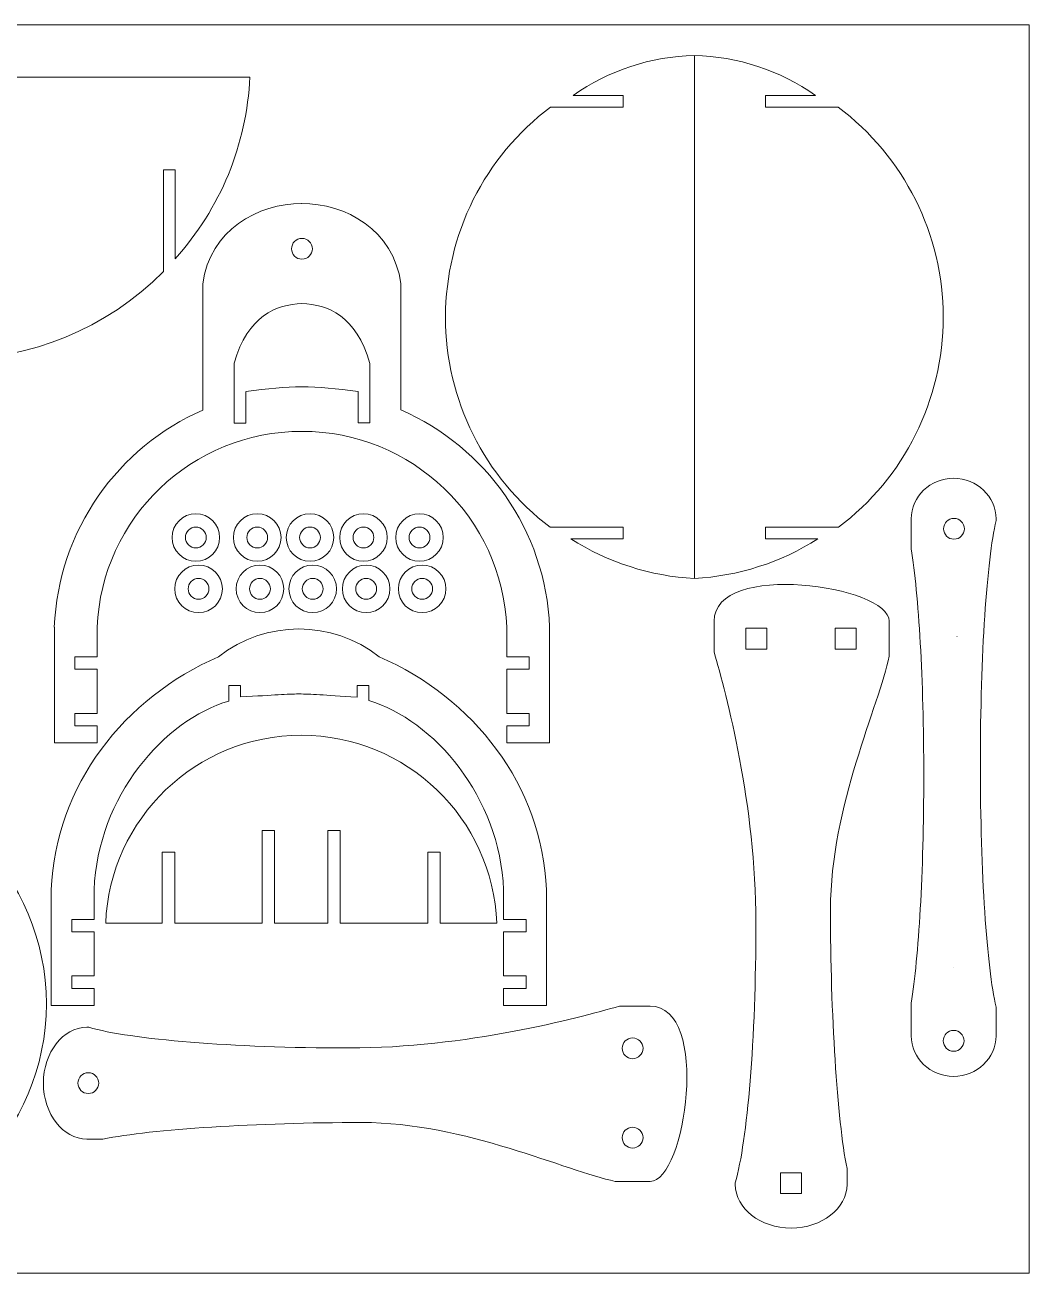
# Model space of a CAD drawing. Header units: centimetres. Extents: x -32.6 to 17.4, y -6.9 to 30.3.
# Drawn here: x -6.78 to 17.36, y 0.26 to 30.26 of the extents above; entities that cross this region are included whole.
import ezdxf

# ---------------------------------------------------------------- set-up
doc = ezdxf.new("R2010")
doc.units = ezdxf.units.CM
doc.header["$MEASUREMENT"] = 0
doc.layers.add('Layer 1', color=7, linetype='Continuous')

msp = doc.modelspace()

# ---------------------------------------------------------------- linework, layer by layer
at = {"linetype": 'Continuous', "lineweight": 0}
msp.add_line((2.257, 24.041), (2.257, 21.181), dxfattribs=at)
for points in [[(-32.641, 0.262), (17.359, 0.262), (17.359, 30.262), (-32.641, 30.262)], [(11.052, 15.759), (10.552, 15.759), (10.552, 15.259), (11.052, 15.259)], [(13.2, 15.759), (12.7, 15.759), (12.7, 15.259), (13.2, 15.259)], [(11.887, 2.673), (11.387, 2.673), (11.387, 2.173), (11.887, 2.173)]]:
    msp.add_lwpolyline(points, close=True, dxfattribs=at)
at = {"linetype": 'Continuous', "lineweight": 0, "flags": 128}
for points in [[(9.313, 16.955), (9.313, 29.531, 0.14749), (6.398, 28.57), (7.602, 28.57), (7.602, 28.29), (5.857, 28.29, 0.499446), (5.848, 18.187), (7.602, 18.187), (7.602, 17.907), (6.344, 17.907, 0.127505)], [(9.313, 16.955), (9.313, 29.531, -0.14749), (12.228, 28.57), (11.023, 28.57), (11.023, 28.29), (12.768, 28.29, -0.499446), (12.777, 18.187), (11.023, 18.187), (11.023, 17.907), (12.281, 17.907, -0.127505)], [(-15.639, 29.011, 0.176335), (-13.833, 24.644), (-13.833, 26.778), (-13.553, 26.778), (-13.553, 24.288, 0.413862), (-3.45, 24.337), (-3.45, 26.778), (-3.17, 26.778), (-3.17, 24.644, 0.174431), (-1.374, 29.011)], [(4.564, 8.668, 0.961049), (-4.841, 8.668), (-3.479, 8.668), (-3.479, 10.378), (-3.179, 10.378), (-3.179, 8.668), (-1.078, 8.668), (-1.078, 10.901), (-0.778, 10.901), (-0.778, 8.668), (-0.778, 8.668), (0.5, 8.668), (0.5, 10.901), (0.8, 10.901), (0.8, 8.668), (2.902, 8.668), (2.902, 10.378), (3.202, 10.378), (3.202, 8.668)]]:
    msp.add_lwpolyline(points, format="xyb", close=True, dxfattribs=at)
for points in [[(-2.506, 24.041), (-2.506, 21.005)], [(2.255, 24.044), (2.258, 21.007)]]:
    msp.add_lwpolyline(points, dxfattribs=at)
at = {"linetype": 'Continuous', "lineweight": 0}
for centre, radius in [((-0.122, 24.882), 0.25), ((-2.673, 17.942), 0.572), ((-1.197, 17.942), 0.572), ((0.072, 17.942), 0.572), ((1.357, 17.942), 0.572), ((2.704, 17.942), 0.572), ((15.554, 18.152), 0.25), ((-2.673, 17.942), 0.25), ((-1.197, 17.942), 0.25), ((0.072, 17.942), 0.25), ((1.357, 17.942), 0.25), ((2.704, 17.942), 0.25), ((-2.608, 16.708), 0.572), ((-1.132, 16.708), 0.572), ((0.137, 16.708), 0.572), ((1.422, 16.708), 0.572), ((2.768, 16.708), 0.572), ((-2.608, 16.708), 0.25), ((-1.132, 16.708), 0.25), ((0.137, 16.708), 0.25), ((1.422, 16.708), 0.25), ((2.768, 16.708), 0.25), ((15.546, 5.844), 0.25), ((7.828, 5.664), 0.25), ((-5.259, 4.827), 0.25), ((7.828, 3.516), 0.25)]:
    msp.add_circle(centre, radius, dxfattribs=at)
msp.add_arc((-0.196, 12.613), 3.131, 51.9121, 128.0879, dxfattribs=at)
at = {"lineweight": 5}
for points in [[(-2.506, 24.041), (-2.336, 25.334), (-1.184, 25.972), (-0.122, 25.972)], [(2.255, 24.044), (2.083, 25.336), (0.93, 25.973), (-0.132, 25.972)], [(-0.122, 25.137), (-0.122, 25.137), (-0.122, 25.132), (-0.122, 25.132)], [(-0.122, 25.132), (-0.122, 25.132), (-0.122, 25.137), (-0.122, 25.137)], [(-0.122, 23.564), (-0.744, 23.544), (-1.426, 23.274), (-1.752, 22.133)], [(-0.122, 23.564), (0.501, 23.544), (1.182, 23.274), (1.508, 22.124)], [(-1.752, 20.694), (-1.752, 20.694), (-1.752, 22.133), (-1.752, 22.133)], [(1.508, 20.7), (1.508, 20.7), (1.508, 22.124), (1.508, 22.124)], [(1.228, 21.448), (0.167, 21.596), (-0.413, 21.605), (-1.472, 21.448)], [(-1.472, 21.441), (-1.472, 21.441), (-1.472, 20.694), (-1.472, 20.694)], [(1.228, 20.7), (1.228, 20.7), (1.228, 21.448), (1.228, 21.448)], [(-6.076, 15.787), (-5.981, 18.124), (-4.539, 20.116), (-2.506, 21.005)], [(2.258, 21.007), (4.294, 20.119), (5.738, 18.126), (5.832, 15.787)], [(1.508, 20.7), (1.508, 20.7), (1.228, 20.7), (1.228, 20.7)], [(-1.472, 20.694), (-1.472, 20.694), (-1.752, 20.694), (-1.752, 20.694)], [(-6.074, 13.006), (-6.074, 13.006), (-6.074, 15.787), (-6.074, 15.787)], [(-5.044, 15.787), (-5.044, 15.787), (-5.044, 15.787), (-5.044, 15.787)], [(-5.044, 15.787), (-5.044, 15.787), (-5.044, 15.074), (-5.044, 15.074)], [(4.801, 15.074), (4.801, 15.074), (4.801, 15.787), (4.801, 15.787)], [(4.801, 15.787), (4.801, 15.787), (4.801, 15.787), (4.801, 15.787)], [(5.832, 15.787), (5.832, 15.787), (5.831, 15.787), (5.831, 15.787)], [(5.831, 15.787), (5.831, 15.787), (5.831, 13.006), (5.831, 13.006)], [(-5.044, 15.074), (-5.044, 15.074), (-5.584, 15.074), (-5.584, 15.074)], [(-5.584, 15.074), (-5.584, 15.074), (-5.584, 14.774), (-5.584, 14.774)], [(5.341, 15.074), (5.341, 15.074), (4.801, 15.074), (4.801, 15.074)], [(5.341, 14.774), (5.341, 14.774), (5.341, 15.074), (5.341, 15.074)], [(-5.584, 14.774), (-5.584, 14.774), (-5.044, 14.774), (-5.044, 14.774)], [(-5.044, 14.774), (-5.044, 14.774), (-5.044, 13.715), (-5.044, 13.715)], [(4.801, 13.715), (4.801, 13.715), (4.801, 14.774), (4.801, 14.774)], [(4.801, 14.774), (4.801, 14.774), (5.341, 14.774), (5.341, 14.774)], [(-5.044, 13.715), (-5.044, 13.715), (-5.584, 13.715), (-5.584, 13.715)], [(-5.584, 13.715), (-5.584, 13.715), (-5.584, 13.415), (-5.584, 13.415)], [(5.341, 13.715), (5.341, 13.715), (4.801, 13.715), (4.801, 13.715)], [(5.341, 13.415), (5.341, 13.415), (5.341, 13.715), (5.341, 13.715)], [(-5.584, 13.415), (-5.584, 13.415), (-5.044, 13.415), (-5.044, 13.415)], [(-5.044, 13.415), (-5.044, 13.415), (-5.044, 13.006), (-5.044, 13.006)], [(4.801, 13.006), (4.801, 13.006), (4.801, 13.415), (4.801, 13.415)], [(4.801, 13.415), (4.801, 13.415), (5.341, 13.415), (5.341, 13.415)], [(-5.044, 13.006), (-5.044, 13.006), (-6.074, 13.006), (-6.074, 13.006)], [(5.831, 13.006), (5.831, 13.006), (4.801, 13.006), (4.801, 13.006)]]:
    msp.add_open_spline(points, degree=3, dxfattribs=at)
for points, knots in [([(4.801, 15.787), (4.696, 18.407), (2.53, 20.493), (-0.122, 20.493), (-0.122, 20.493), (-2.773, 20.493), (-4.939, 18.407), (-5.044, 15.787)], [0.47058824, 0.47058824, 0.47058824, 0.47058824, 0.5, 0.5, 0.5, 0.5, 0.52941176, 0.52941176, 0.52941176, 0.52941176]), ([(13.999, 15.928), (13.999, 15.928), (13.999, 15.09), (13.999, 15.09), (13.999, 15.09), (13.761, 13.918), (12.585, 11.488), (12.585, 8.997), (12.585, 8.997), (12.585, 6.507), (12.745, 3.946), (12.983, 2.774), (12.983, 2.774), (12.983, 2.774), (12.983, 2.389), (12.983, 2.389), (12.983, 2.389), (12.983, 1.814), (12.378, 1.343), (11.639, 1.343), (11.639, 1.343), (11.639, 1.343), (11.639, 1.343), (11.639, 1.343), (11.639, 1.343), (10.9, 1.343), (10.296, 1.814), (10.296, 2.389), (10.296, 2.389), (10.296, 2.389), (10.296, 2.434), (10.296, 2.434), (10.296, 2.434), (10.588, 3.445), (10.793, 5.864), (10.793, 8.686), (10.793, 8.686), (10.793, 11.509), (10.08, 14.182), (9.788, 15.192), (9.788, 15.192), (9.788, 15.192), (9.788, 15.928), (9.788, 15.928), (9.788, 15.928), (9.788, 17.394), (13.999, 16.787), (13.999, 15.928)], [0, 0, 0, 0, 0.083333, 0.083333, 0.083333, 0.083333, 0.166667, 0.166667, 0.166667, 0.166667, 0.25, 0.25, 0.25, 0.25, 0.333333, 0.333333, 0.333333, 0.333333, 0.416667, 0.416667, 0.416667, 0.416667, 0.5, 0.5, 0.5, 0.5, 0.583333, 0.583333, 0.583333, 0.583333, 0.666667, 0.666667, 0.666667, 0.666667, 0.75, 0.75, 0.75, 0.75, 0.833333, 0.833333, 0.833333, 0.833333, 0.916667, 0.916667, 0.916667, 0.916667, 1, 1, 1, 1]), ([(8.247, 2.466), (8.247, 2.466), (7.409, 2.466), (7.409, 2.466), (7.409, 2.466), (6.237, 2.704), (3.807, 3.88), (1.316, 3.88), (1.316, 3.88), (-1.175, 3.88), (-3.736, 3.72), (-4.908, 3.482), (-4.908, 3.482), (-4.908, 3.482), (-5.293, 3.482), (-5.293, 3.482), (-5.293, 3.482), (-5.868, 3.482), (-6.338, 4.087), (-6.338, 4.826), (-6.338, 4.826), (-6.338, 4.826), (-6.338, 4.826), (-6.338, 4.826), (-6.338, 4.826), (-6.338, 5.565), (-5.868, 6.169), (-5.293, 6.169), (-5.293, 6.169), (-5.293, 6.169), (-5.247, 6.169), (-5.247, 6.169), (-5.247, 6.169), (-4.236, 5.877), (-1.818, 5.672), (1.005, 5.672), (1.005, 5.672), (3.828, 5.672), (6.5, 6.385), (7.511, 6.677), (7.511, 6.677), (7.511, 6.677), (8.247, 6.677), (8.247, 6.677), (8.247, 6.677), (9.713, 6.677), (9.106, 2.466), (8.247, 2.466)], [0, 0, 0, 0, 0.083333, 0.083333, 0.083333, 0.083333, 0.166667, 0.166667, 0.166667, 0.166667, 0.25, 0.25, 0.25, 0.25, 0.333333, 0.333333, 0.333333, 0.333333, 0.416667, 0.416667, 0.416667, 0.416667, 0.5, 0.5, 0.5, 0.5, 0.583333, 0.583333, 0.583333, 0.583333, 0.666667, 0.666667, 0.666667, 0.666667, 0.75, 0.75, 0.75, 0.75, 0.833333, 0.833333, 0.833333, 0.833333, 0.916667, 0.916667, 0.916667, 0.916667, 1, 1, 1, 1])]:
    msp.add_open_spline(points, degree=3, knots=knots, dxfattribs=at)
at = {"color": 7, "lineweight": 5}
msp.add_open_spline([(15.546, 4.989), (15.546, 4.989), (15.546, 4.989), (15.546, 4.989), (15.546, 4.989), (14.985, 4.989), (14.526, 5.429), (14.526, 5.967), (14.526, 5.967), (14.526, 5.967), (14.526, 6.751), (14.526, 6.751), (14.526, 6.751), (14.706, 7.847), (14.828, 9.882), (14.828, 12.211), (14.828, 12.211), (14.828, 14.54), (14.706, 16.575), (14.526, 17.67), (14.526, 17.67), (14.526, 17.67), (14.526, 18.39), (14.526, 18.39), (14.526, 18.39), (14.526, 18.928), (14.985, 19.368), (15.546, 19.368), (15.546, 19.368), (15.546, 19.368), (15.546, 19.368), (15.546, 19.368), (15.546, 19.368), (16.107, 19.368), (16.566, 18.928), (16.566, 18.39), (16.566, 18.39), (16.566, 18.39), (16.566, 18.348), (16.566, 18.348), (16.566, 18.348), (16.345, 17.402), (16.189, 15.141), (16.189, 12.501), (16.189, 12.501), (16.189, 9.862), (16.345, 7.6), (16.566, 6.655), (16.566, 6.655), (16.566, 6.655), (16.566, 5.967), (16.566, 5.967), (16.566, 5.967), (16.566, 5.429), (16.107, 4.989), (15.546, 4.989)], degree=3, knots=[0, 0, 0, 0, 0.071429, 0.071429, 0.071429, 0.071429, 0.142857, 0.142857, 0.142857, 0.142857, 0.214286, 0.214286, 0.214286, 0.214286, 0.285714, 0.285714, 0.285714, 0.285714, 0.357143, 0.357143, 0.357143, 0.357143, 0.428571, 0.428571, 0.428571, 0.428571, 0.5, 0.5, 0.5, 0.5, 0.571429, 0.571429, 0.571429, 0.571429, 0.642857, 0.642857, 0.642857, 0.642857, 0.714286, 0.714286, 0.714286, 0.714286, 0.785714, 0.785714, 0.785714, 0.785714, 0.857143, 0.857143, 0.857143, 0.857143, 0.928571, 0.928571, 0.928571, 0.928571, 1, 1, 1, 1], dxfattribs=at)
at = {"lineweight": 0}
msp.add_open_spline([(-11.832, 12.297), (-8.759, 12.297), (-6.267, 9.805), (-6.267, 6.732), (-6.267, 6.732), (-6.267, 3.659), (-8.759, 1.168), (-11.832, 1.168), (-11.832, 1.168), (-14.904, 1.168), (-17.396, 3.659), (-17.396, 6.732), (-17.396, 6.732), (-17.396, 9.805), (-14.904, 12.297), (-11.832, 12.297)], degree=3, knots=[0, 0, 0, 0, 0.25, 0.25, 0.25, 0.25, 0.5, 0.5, 0.5, 0.5, 0.75, 0.75, 0.75, 0.75, 1, 1, 1, 1], dxfattribs=at)
at = {"layer": 'Layer 1', "lineweight": 0}
for points in [[(-6.074, 13.006), (-6.074, 13.006), (-6.074, 15.787), (-6.074, 15.787)], [(-5.044, 15.787), (-5.044, 15.787), (-5.044, 15.074), (-5.044, 15.074)], [(5.831, 15.787), (5.831, 15.787), (5.831, 13.006), (5.831, 13.006)], [(15.625, 15.561), (15.625, 15.561), (15.63, 15.561), (15.63, 15.561)], [(-6.15, 9.475), (-6.049, 11.982), (-4.397, 14.091), (-2.128, 15.077)], [(-5.044, 15.074), (-5.044, 15.074), (-5.584, 15.074), (-5.584, 15.074)], [(-5.584, 15.074), (-5.584, 15.074), (-5.584, 14.774), (-5.584, 14.774)], [(1.735, 15.077), (4.004, 14.091), (5.656, 11.982), (5.758, 9.475)], [(5.341, 14.774), (5.341, 14.774), (5.341, 15.074), (5.341, 15.074)], [(-5.584, 14.774), (-5.584, 14.774), (-5.044, 14.774), (-5.044, 14.774)], [(-5.044, 14.774), (-5.044, 14.774), (-5.044, 13.715), (-5.044, 13.715)], [(4.801, 13.715), (4.801, 13.715), (4.801, 14.774), (4.801, 14.774)], [(4.801, 14.774), (4.801, 14.774), (5.341, 14.774), (5.341, 14.774)], [(-1.596, 14.381), (-1.596, 14.381), (-1.876, 14.381), (-1.876, 14.381)], [(-1.876, 14.381), (-1.876, 14.381), (-1.876, 14.012), (-1.876, 14.012)], [(-1.596, 14.109), (-1.596, 14.109), (-1.596, 14.381), (-1.596, 14.381)], [(1.484, 14.381), (1.484, 14.381), (1.204, 14.381), (1.204, 14.381)], [(1.204, 14.381), (1.204, 14.381), (1.204, 14.106), (1.204, 14.106)], [(1.484, 14.026), (1.484, 14.026), (1.484, 14.381), (1.484, 14.381)], [(-1.876, 14.012), (-3.436, 13.562), (-5.032, 11.713), (-5.119, 9.475)], [(4.726, 9.475), (4.64, 11.707), (3.051, 13.552), (1.484, 14.026)], [(-5.044, 13.715), (-5.044, 13.715), (-5.584, 13.715), (-5.584, 13.715)], [(-5.584, 13.715), (-5.584, 13.715), (-5.584, 13.415), (-5.584, 13.415)], [(5.341, 13.715), (5.341, 13.715), (4.801, 13.715), (4.801, 13.715)], [(5.341, 13.415), (5.341, 13.415), (5.341, 13.715), (5.341, 13.715)], [(-5.584, 13.415), (-5.584, 13.415), (-5.044, 13.415), (-5.044, 13.415)], [(-5.044, 13.415), (-5.044, 13.415), (-5.044, 13.006), (-5.044, 13.006)], [(4.801, 13.006), (4.801, 13.006), (4.801, 13.415), (4.801, 13.415)], [(4.801, 13.415), (4.801, 13.415), (5.341, 13.415), (5.341, 13.415)], [(-5.044, 13.006), (-5.044, 13.006), (-6.074, 13.006), (-6.074, 13.006)], [(5.831, 13.006), (5.831, 13.006), (4.801, 13.006), (4.801, 13.006)], [(-6.149, 6.693), (-6.149, 6.693), (-6.149, 9.475), (-6.149, 9.475)], [(-5.119, 9.475), (-5.119, 9.475), (-5.119, 8.762), (-5.119, 8.762)], [(4.726, 8.762), (4.726, 8.762), (4.726, 9.475), (4.726, 9.475)], [(5.756, 9.475), (5.756, 9.475), (5.756, 6.693), (5.756, 6.693)], [(-5.119, 8.762), (-5.119, 8.762), (-5.658, 8.762), (-5.658, 8.762)], [(-5.658, 8.762), (-5.658, 8.762), (-5.658, 8.462), (-5.658, 8.462)], [(5.266, 8.762), (5.266, 8.762), (4.726, 8.762), (4.726, 8.762)], [(5.266, 8.462), (5.266, 8.462), (5.266, 8.762), (5.266, 8.762)], [(-5.658, 8.462), (-5.658, 8.462), (-5.119, 8.462), (-5.119, 8.462)], [(-5.119, 8.462), (-5.119, 8.462), (-5.119, 7.402), (-5.119, 7.402)], [(4.726, 7.402), (4.726, 7.402), (4.726, 8.462), (4.726, 8.462)], [(4.726, 8.462), (4.726, 8.462), (5.266, 8.462), (5.266, 8.462)], [(15.54, 7.613), (15.54, 7.613), (15.545, 7.613), (15.545, 7.613)], [(-5.119, 7.402), (-5.119, 7.402), (-5.658, 7.402), (-5.658, 7.402)], [(-5.658, 7.402), (-5.658, 7.402), (-5.658, 7.102), (-5.658, 7.102)], [(5.266, 7.402), (5.266, 7.402), (4.726, 7.402), (4.726, 7.402)], [(5.266, 7.102), (5.266, 7.102), (5.266, 7.402), (5.266, 7.402)], [(-5.658, 7.102), (-5.658, 7.102), (-5.119, 7.102), (-5.119, 7.102)], [(-5.119, 7.102), (-5.119, 7.102), (-5.119, 6.693), (-5.119, 6.693)], [(4.726, 6.693), (4.726, 6.693), (4.726, 7.102), (4.726, 7.102)], [(4.726, 7.102), (4.726, 7.102), (5.266, 7.102), (5.266, 7.102)], [(-5.119, 6.693), (-5.119, 6.693), (-6.149, 6.693), (-6.149, 6.693)], [(5.756, 6.693), (5.756, 6.693), (4.726, 6.693), (4.726, 6.693)]]:
    msp.add_open_spline(points, degree=3, dxfattribs=at)
at = {"layer": 'Layer 1', "lineweight": 5}
for points in [[(15.625, 15.561), (15.625, 15.561), (15.63, 15.561), (15.63, 15.561), (15.63, 15.561), (15.63, 15.561), (15.625, 15.561), (15.625, 15.561)], [(15.54, 7.613), (15.54, 7.613), (15.545, 7.613), (15.545, 7.613), (15.545, 7.613), (15.545, 7.613), (15.54, 7.613), (15.54, 7.613)]]:
    msp.add_open_spline(points, degree=3, knots=[0, 0, 0, 0, 0.5, 0.5, 0.5, 0.5, 1, 1, 1, 1], dxfattribs=at)
at = {"layer": 'Layer 1', "lineweight": 0}
msp.add_open_spline([(1.204, 14.106), (0.384, 14.155), (0.097, 14.181), (-0.196, 14.181), (-0.196, 14.181), (-0.484, 14.181), (-0.765, 14.156), (-1.596, 14.109)], degree=3, knots=[0.43902439, 0.43902439, 0.43902439, 0.43902439, 0.46341463, 0.46341463, 0.46341463, 0.46341463, 0.48780488, 0.48780488, 0.48780488, 0.48780488], dxfattribs=at)

doc.saveas('drawing.dxf')
